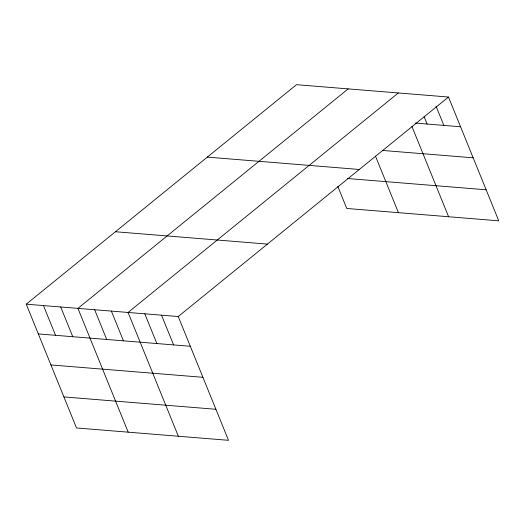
<?xml version="1.0" encoding="UTF-8"?>
<svg xmlns="http://www.w3.org/2000/svg" width="525" height="525" viewBox="0 0 525 525"><rect width="100%" height="100%" fill="white"/><g stroke="black" fill="none" stroke-linecap="round" stroke-linejoin="round"><path stroke-width="0.79" d="M26.25 304.178L178.238 316.536L228.506 440.317L76.512 427.967L26.25 304.178L296.494 84.682L448.488 97.033L498.75 220.822L346.762 208.464L337.759 186.296M348.173 88.882L77.93 308.378L128.192 432.167M398.331 92.958L128.08 312.454L178.349 436.242M178.238 316.536L448.488 97.033M415.183 123.08L460.563 126.768M382.403 150.432L473.163 157.808M207.316 157.113L359.303 169.47M347.471 178.513L486.15 189.787M115.434 231.742L267.422 244.099M38.325 333.913L190.312 346.27M50.925 364.947L202.919 377.304M63.912 396.926L215.9 409.283M435.993 106.083L443.842 125.409M424.102 116.616L427.12 124.051M411.902 126.387L448.593 216.746M375.506 156.194L398.436 212.664M161.523 315.177L173.598 344.912M144.802 313.812L156.877 343.547M111.366 311.095L123.441 340.83M94.644 309.737L106.719 339.472M60.703 306.981L72.778 336.715M43.477 305.576L55.552 335.311"/></g></svg>
